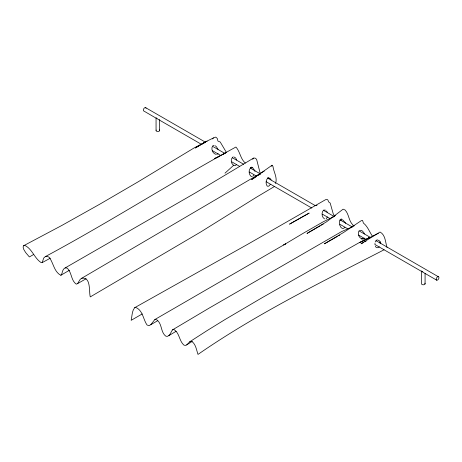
<?xml version="1.0" encoding="UTF-8"?>
<svg xmlns="http://www.w3.org/2000/svg" width="462" height="462" viewBox="0 0 462 462"><rect width="100%" height="100%" fill="white"/><g stroke="black" fill="none" stroke-linecap="round" stroke-linejoin="round"><path stroke-width="0.69" d="M374.988 244.791L374.965 243.393M380.803 243.295L380.474 241.84M33.691 254.458L29.383 256.953L25.647 252.547L23.654 249.249L23.1 247.008L23.602 245.744L24.798 245.397C32.149 248.775 34.315 258.241 41.124 262.595L42.146 262.63L43.746 257.998L45.311 256.618C109.898 221.91 171.662 182.288 235.909 147.02C240.171 151.64 240.338 158.963 245.351 163.046M358.882 231.098C357.657 233.755 358.731 237.341 361.394 238.687M339.992 220.391L339.512 221.645L339.506 224.243M275.531 183.472C277.691 177.645 273.654 172.072 272.955 166.384L272.054 165.24L251.605 179.614L256.439 176.524M253.742 175.104L252.778 176.345M327.396 216.955L326.091 218.919M375.184 242.013L376.501 240.125L377.518 239.893L379.504 240.898L380.145 241.955M271.5 166.251L272.054 165.24M45.311 256.618L47.291 256.306L49.232 257.346C53.505 262.942 54.031 271.87 60.845 275.271L61.608 274.497C62.434 272.158 62.601 269.103 65.154 267.92L67.134 268.075C71.928 272.309 70.842 280.422 76.265 284.147L77.552 283.639L80.192 279.36L81.71 278.263L264.264 171.113M270.391 184.286L268.792 186.186L267.232 186.157C265.483 183.853 265.771 179.937 267.92 178.003M252.708 159.28L253.523 158.114L255.007 158.056L256.583 159.263L260.412 174.128M352.985 226.513L341.597 231.589L209.084 308.142L172.511 329.868C170.79 331.982 170.357 335.337 167.492 336.342L165.933 336.238C160.424 332.432 162.405 323.677 156.67 319.75L154.828 319.548L150.837 324.659L148.978 325.693L147.031 324.982C143.087 319.334 142.931 310.32 135.689 307.403L134.696 307.68C131.768 311.111 132.172 316.152 131.168 320.328L142.25 313.923M364.616 238.121L363.738 239.045L361.307 239.016M236.44 164.622L235.707 165.384L234.719 165.633C231.069 164.969 230.145 159.396 232.721 157.08M339.709 220.183L340.563 219.294L341.759 219.017M340.275 220.599L341.684 219.727M217.354 154.233L218.087 153.476M212.456 138.946L213.461 137.924L215.748 137.087L217.267 138.461L217.948 141.077L220.235 142.03L226.467 152.529M250.745 167.729C248.44 169.854 248.666 174.197 250.935 176.276L251.854 176.576M202.368 144.023L203.661 142.856M344.848 227.558L343.104 228.546L342.013 228.257L340.973 227.466L339.582 224.78M369.721 237.52L358.547 243.006L262.653 297.384L225.358 319.34L207.328 330.457L189.79 341.753L186.706 344.9L185.366 345.443L183.899 345.091C179.071 340.956 179.591 332.75 173.816 329.452L172.511 329.868M224.988 173.175L233.587 165.332M332.738 217.215L335.458 215.488M379.331 246.835L378.482 247.534L377.05 247.73L375.837 247.037L375.317 246.096M203.886 143.116L206.508 141.349L213.461 137.924M223.412 154.221L225.52 152.679M368.561 237.982L369.525 237.237M363.386 238.444L361.486 238.357M351.813 226.917L352.801 226.218M257.646 175.756L260.066 174.209M186.706 344.9L192.163 341.43M274.388 186.55L256.3 197.309L200.866 231.878L90.263 296.91C88.791 291.383 91.216 276.623 81.71 278.263M168.873 335.614L176.132 331.289M205.948 141.655L195.247 147.996L205.157 142.134L193.907 148.059L137.953 181.93L99.561 204.314L61.879 225.427L23.602 245.744M60.845 275.271L69.421 270.253M154.828 319.548L285.626 243.838L283.703 244.952L303.118 233.333L322.926 221.956L334.032 216.476M253.523 158.114L195.207 193.041L65.154 267.92M150.837 324.659L157.559 320.795M320.12 225.895L306.982 233.437L326.524 221.824L343.104 209.176L345.085 210.008C349.099 214.154 348.596 220.998 352.974 225.023L353.159 226.109M321.373 225.173L323.25 224.099M77.552 283.639L86.111 278.753M337.306 236.515L324.388 243.832L343.803 232.328L361.301 220.651L362.566 220.409L363.392 223.054C367.775 226.386 369.375 231.947 372.522 236.29M338.536 235.822L339.772 235.123M134.696 307.68L247.551 244.381L325.687 199.624L327.662 199.671L328.898 202.142L330.18 203.049L333.252 213.883L334.338 215.714M42.146 262.63L50.294 258.206M384.084 249.78C320.853 282.403 256.635 313.802 198.002 354.412C196.489 350.052 195.917 344.785 192.186 341.655L190.922 341.32L189.79 341.753M363.577 242.504L361.065 243.797L380.035 232.022C385.527 234.915 385.32 242.215 387.035 247.453M364.83 241.857L366.083 241.216M369.848 237.433L359.869 242.521L378.39 233.281M225.687 152.98L214.559 158.593L219.698 156.22M316.251 205.659L317.024 205.284M206.508 141.349L207.167 141.21M267.81 177.674L268.867 177.408M268.035 178.332L269.687 178.396M250.566 167.423L251.738 167.146L252.818 167.533M250.93 168.035L251.64 167.856M359.644 230.324L361.746 230.423L363.721 232.455L364.391 233.968M353.765 225.82L354.331 225.854M216.343 154.493C212.664 153.985 210.401 148.406 212.924 145.634L214.108 145.461M233.691 156.843L235.672 157.975L236.671 159.991M342.452 219.629L344.583 221.893M324.561 218.924C321.644 217.284 321.136 212.283 323.671 210.043L325.571 210.141M156.318 118.289L143.526 110.828A1.975 1.143 -60 0 1 143.526 109.234L143.826 108.639A1.9 1.097 -60 0 1 145.57 107.629L205.521 142.238M213.011 146.564L224.879 153.419M232.369 157.744L243.613 164.229M250.479 168.197L260.47 173.966M267.966 178.292L315.419 205.694M323.539 210.377L334.153 216.505M340.396 220.114L352.263 226.963M359.13 230.925L370.374 237.416M375.993 240.662L438.738 276.963A1.975 1.143 -60 0 1 438.738 278.551L438.438 279.152A1.9 1.097 -60 0 1 436.694 280.163L375.496 244.831M157.565 119.005L201.276 144.242M212.514 150.733L220.634 155.423M231.872 161.908L239.368 166.233M249.359 172.003L256.225 175.97M266.216 181.739L311.804 208.056M322.418 214.183L329.914 218.509M339.905 224.278L347.395 228.603M358.633 235.094L366.129 239.42M215.153 145.767L216.326 146.627L218.052 149.342M436.694 280.163L436.388 279.908A1.975 1.143 -60 0 1 436.388 278.32L436.694 277.72A1.9 1.097 -60 0 1 438.438 276.715M145.57 107.629L145.876 107.877A1.975 1.143 -60 0 1 146.038 108.304M269.802 178.072L271.2 179.943M252.662 167.85L254.25 169.9M326.455 210.955L327.31 212.168M345.102 222.286L345.489 223.313M379.822 242.076L380.111 243.266M254.695 170.166L254.914 171.396M425.08 273.504L425.08 283.859M421.529 271.258L421.529 283.68A1.784 1.028 0 0 0 423.769 284.759A1.784 1.028 0 0 0 424.763 283.177M159.604 119.548L159.604 130.584M156.058 117.989L156.058 130.405M422.846 271.65A1.784 1.028 0 0 1 421.587 270.923M157.369 118.382A1.784 1.028 0 0 1 156.37 117.977M159.292 129.909A1.784 1.028 0 0 1 157.987 131.52A1.784 1.028 0 0 1 156.214 130.065M309.084 213.121L289.616 224.099L309.084 213.121"/></g></svg>
